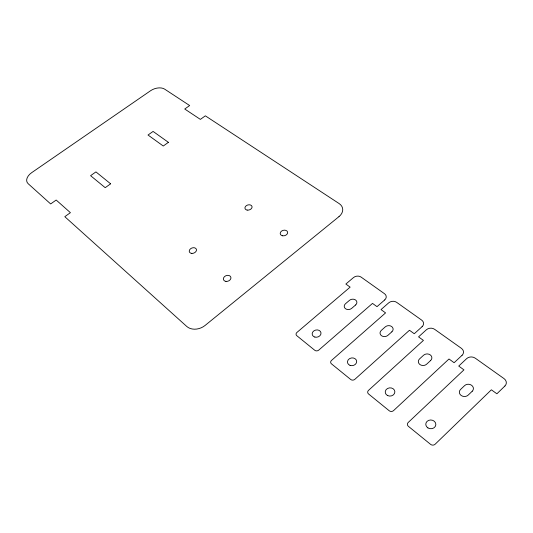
<?xml version="1.0" encoding="UTF-8"?>
<svg xmlns="http://www.w3.org/2000/svg" width="533" height="533" viewBox="0 0 533 533"><rect width="100%" height="100%" fill="white"/><g stroke="black" fill="none" stroke-linecap="round" stroke-linejoin="round"><path stroke-width="0.8" d="M504.931 385.979L496.889 393.8L491.373 389.796L435.121 444.236A3.205 2.818 5 0 1 430.597 444.362L408.391 426.327A3.125 2.732 0.5 0 1 408.218 422.469L463.95 369.862L458.733 366.071L466.681 358.602A6.129 5.01 3.6 0 1 475.289 358.196L504.011 378.597A6.336 5.203 7.3 0 1 504.931 385.979M472.225 391.235L468.154 395.133A5.01 4.204 4.8 0 1 461.098 395.419A5.01 4.204 4.8 0 1 460.559 389.47L464.616 385.606A5.004 4.177 4.9 0 1 471.658 385.326A5.004 4.177 4.9 0 1 472.225 391.235M462.064 355.298L454.129 362.726L448.993 358.989L393.561 410.61A3.058 2.652 -3.1 0 1 389.23 410.763L368.57 393.987A2.991 2.565 -6.5 0 1 368.523 390.356L423.429 340.407L418.558 336.869L426.393 329.767A5.856 4.73 -1.5 0 1 434.642 329.327L461.425 348.349A6.036 4.917 1.8 0 1 462.064 355.298M430.651 360.488L426.647 364.186A4.777 3.964 -1.2 0 1 419.891 364.505A4.777 3.964 -1.2 0 1 419.564 358.909L423.562 355.238A4.777 3.944 -0.9 0 1 430.304 354.925A4.777 3.944 -0.9 0 1 430.651 360.488M422.089 326.682L414.261 333.745L409.464 330.26L354.865 379.309A2.932 2.485 -9 0 1 350.727 379.489L331.453 363.839A2.878 2.399 -11.4 0 1 331.519 360.421L385.572 312.898L381.015 309.586L388.744 302.817A5.623 4.457 -5.7 0 1 396.652 302.344L421.696 320.133A5.776 4.637 -3 0 1 422.089 326.682M391.875 331.799L387.924 335.324A4.584 3.731 -6 0 1 381.448 335.67A4.584 3.731 -6 0 1 381.308 330.393L385.246 326.902A4.577 3.711 -5.7 0 1 391.708 326.556A4.577 3.711 -5.7 0 1 391.875 331.799M384.713 299.932L376.998 306.662L372.514 303.404L318.761 350.101A2.832 2.325 -13.1 0 1 314.79 350.301L296.774 335.67A2.778 2.252 -14.7 0 1 296.934 332.439L350.134 287.14L345.864 284.036L353.479 277.58A5.417 4.197 -9.1 0 1 361.074 277.08L384.54 293.743A5.55 4.371 -7 0 1 384.713 299.932M355.611 304.976L351.713 308.334A4.417 3.504 -9.7 0 1 345.504 308.707A4.417 3.504 -9.7 0 1 345.524 303.717L349.408 300.392A4.411 3.491 -9.4 0 1 355.604 300.019A4.411 3.491 -9.4 0 1 355.611 304.976M338.995 216.618L205.105 325.436A13.352 10.314 -22.8 0 1 186.803 326.489L64.806 216.684L70.403 212.667L56.185 200.035L50.655 203.946L28.162 183.698A11.166 6.969 -25.1 0 1 31.713 172.639L150.579 90.723A10.453 6.376 -18.9 0 1 164.657 89.144L189.655 105.541L184.738 109.018L200.375 119.392L205.345 115.828L339.168 203.599A12.565 9.094 -11.3 0 1 338.995 216.618M110.617 183.812L105.214 187.689L90.59 175.677L95.927 171.893L110.617 183.812M168.401 142.338L163.271 146.022L148.014 135.022L153.091 131.424L168.401 142.338M282.63 235.793A3.784 2.778 -14.5 0 0 287.607 232.108A3.784 2.778 -14.5 0 0 281.551 231.102A3.784 2.778 -14.5 0 0 282.63 235.793M247.165 210.102A3.651 2.592 -16.3 0 0 252.042 206.597A3.651 2.592 -16.3 0 0 246.293 205.691A3.651 2.592 -16.3 0 0 247.165 210.102M191.853 253.415A3.751 2.725 -20.6 0 0 196.391 249.297A3.751 2.725 -20.6 0 0 190.334 248.951A3.751 2.725 -20.6 0 0 191.853 253.415M225.939 281.397A3.884 2.932 -19.2 0 0 230.876 277.273A3.884 2.932 -19.2 0 0 224.653 276.48A3.884 2.932 -19.2 0 0 225.939 281.397M314.85 337.076A4.471 3.631 -12.9 0 0 320.986 332.805A4.471 3.631 -12.9 0 0 313.93 330.846A4.471 3.631 -12.9 0 0 314.85 337.076M427.926 427.919A5.05 4.391 3.3 0 0 435.841 424.808A5.05 4.391 3.3 0 0 428.672 420.357A5.05 4.391 3.3 0 0 427.926 427.919M387.764 395.639A4.824 4.124 -3.9 0 0 394.866 391.755A4.824 4.124 -3.9 0 0 387.518 388.497A4.824 4.124 -3.9 0 0 387.764 395.639M350.061 365.371A4.63 3.871 -9.2 0 0 356.67 361.267A4.63 3.871 -9.2 0 0 349.475 358.689A4.63 3.871 -9.2 0 0 350.061 365.371"/></g></svg>
